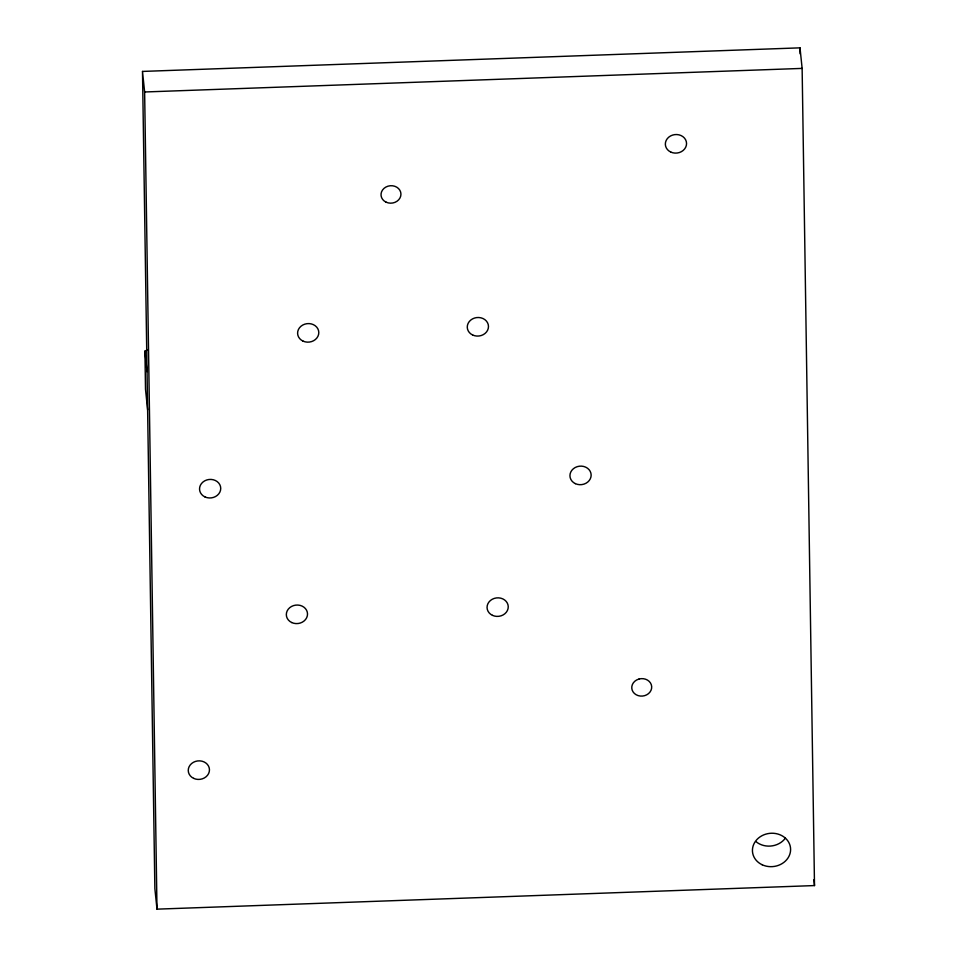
<?xml version="1.0" encoding="UTF-8"?>
<svg xmlns="http://www.w3.org/2000/svg" width="957" height="957" viewBox="0 0 957 957"><rect width="100%" height="100%" fill="white"/><g stroke="black" fill="none" stroke-linecap="round" stroke-linejoin="round"><path stroke-width="1.44" d="M147.617 409.799L145.5 389.248L144.926 351.123L147.534 349.7M142.497 71.428L800.004 47.85L802.133 68.402L814.503 885.572L156.996 909.15L154.867 888.598L142.497 71.428L144.627 91.98L156.996 909.15M144.627 91.98L802.133 68.402M813.893 879.698L814.503 885.572M144.926 351.123L147.043 371.663M800.004 47.85L800.1 53.831M785.41 838.117A19.116 16.7 -5.9 0 1 756.078 841.705M639.025 679.027L636.632 679.984A9.977 8.721 -5.9 0 0 636.118 694.722A9.977 8.721 -5.9 0 0 651.573 688.526A9.977 8.721 -5.9 0 0 639.025 679.027M492.472 615.351A10.623 9.283 -5.9 0 0 508.251 606.738A10.623 9.283 -5.9 0 0 492.221 599.273A10.623 9.283 -5.9 0 0 492.472 615.351M575.36 483.644A10.623 9.283 -5.9 0 0 591.151 475.031A10.623 9.283 -5.9 0 0 575.121 467.554A10.623 9.283 -5.9 0 0 575.36 483.644M472.686 335.022A10.623 9.283 -5.9 0 0 488.477 326.409A10.623 9.283 -5.9 0 0 472.447 318.932A10.623 9.283 -5.9 0 0 472.686 335.022M303.01 341.099A10.623 9.283 -5.9 0 0 318.801 332.498A10.623 9.283 -5.9 0 0 302.771 325.021A10.623 9.283 -5.9 0 0 303.01 341.099M670.761 152.055A10.623 9.283 -5.9 0 0 686.552 143.442A10.623 9.283 -5.9 0 0 670.522 135.966A10.623 9.283 -5.9 0 0 670.761 152.055M762.191 864.769A19.116 16.7 -5.9 0 0 790.602 849.266A19.116 16.7 -5.9 0 0 761.76 835.82A19.116 16.7 -5.9 0 0 762.191 864.769M291.741 622.552A10.623 9.283 -5.9 0 0 307.52 613.939A10.623 9.283 -5.9 0 0 291.49 606.475A10.623 9.283 -5.9 0 0 291.741 622.552M204.954 496.922A10.623 9.283 -5.9 0 0 220.732 488.309A10.623 9.283 -5.9 0 0 204.702 480.845A10.623 9.283 -5.9 0 0 204.954 496.922M193.673 778.376A10.623 9.283 -5.9 0 0 209.463 769.763A10.623 9.283 -5.9 0 0 193.434 762.286A10.623 9.283 -5.9 0 0 193.673 778.376M386.114 202.178A9.977 8.721 -5.9 0 0 400.947 194.092A9.977 8.721 -5.9 0 0 385.886 187.058A9.977 8.721 -5.9 0 0 386.114 202.178"/></g></svg>
